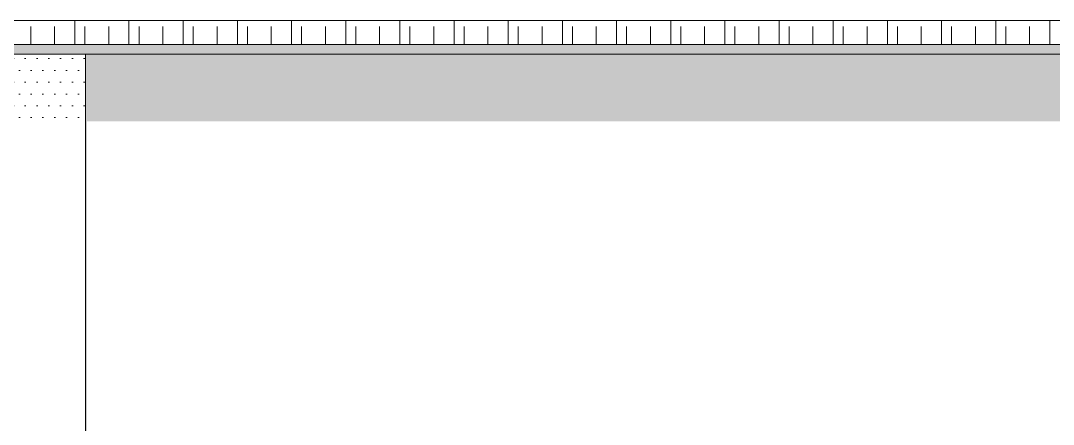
# Model space of a CAD drawing. Header units: metres. Extents: x -111189 to -108577, y -72951 to -72647.
# Drawn here: x -108821.192 to -108817.38, y -72937.475 to -72935.984 of the extents above; entities that cross this region are included whole.
import ezdxf

# ---------------------------------------------------------------- set-up
doc = ezdxf.new("R2010")
doc.units = ezdxf.units.M
doc.header["$MEASUREMENT"] = 0
for name, color, linetype in [('03 - COBERTURA', 7, 'Continuous'), ('05 - PAREDES..35', 7, 'Continuous'), ('06 - FORRA', 7, 'Continuous')]:
    doc.layers.add(name, color=color, linetype=linetype)
pattern_1 = [(360, (-108649.912126, -72941.96242), (0.021783658, 0.043567315), [0, -0.043567315])]

# ---------------------------------------------------------------- blocks, each defined once
blk = doc.blocks.new('Corte Elem_1497_1', base_point=(-108649.9121, -72941.9624))
at = {"layer": '05 - PAREDES..35', "linetype": 'Continuous', "lineweight": 13}
h = blk.add_hatch(dxfattribs=at)
h.set_pattern_fill('DOTS_0001', color=251, style=0, pattern_type=2)
h.set_pattern_definition(pattern_1)
h.paths.add_polyline_path([(-108820.9522, -72938.7624), (-108820.9474, -72938.7624), (-108820.9474, -72936.3556), (-108815.7839, -72936.3556), (-108815.7839, -72936.1082), (-108820.9522, -72936.1082)])
blk = doc.blocks.new('*X2204', base_point=(-108649.9121, -72941.9624))
at = {"layer": '03 - COBERTURA', "color": 7, "linetype": 'Continuous', "lineweight": 13}
for p, q in [((-108821.1552, -72936.0717), (-108821.1552, -72936.006)), ((-108821.0672, -72936.0717), (-108821.0672, -72936.006)), ((-108820.9922, -72936.0717), (-108820.9922, -72935.9841)), ((-108820.9552, -72936.0717), (-108820.9552, -72936.006)), ((-108820.8672, -72936.0717), (-108820.8672, -72936.006)), ((-108820.7922, -72935.9841), (-108820.7922, -72936.0717)), ((-108820.7552, -72936.0717), (-108820.7552, -72936.006)), ((-108820.6672, -72936.0717), (-108820.6672, -72936.006)), ((-108820.5922, -72936.0717), (-108820.5922, -72935.9841)), ((-108820.5552, -72936.0717), (-108820.5552, -72936.006)), ((-108820.4672, -72936.0717), (-108820.4672, -72936.006)), ((-108820.3922, -72935.9841), (-108820.3922, -72936.0717)), ((-108820.3552, -72936.0717), (-108820.3552, -72936.006)), ((-108820.2672, -72936.0717), (-108820.2672, -72936.006)), ((-108820.1922, -72936.0717), (-108820.1922, -72935.9841)), ((-108820.1552, -72936.0717), (-108820.1552, -72936.006)), ((-108820.0672, -72936.0717), (-108820.0672, -72936.006)), ((-108819.9922, -72935.9841), (-108819.9922, -72936.0717)), ((-108819.9552, -72936.0717), (-108819.9552, -72936.006)), ((-108819.8672, -72936.0717), (-108819.8672, -72936.006)), ((-108819.7922, -72936.0717), (-108819.7922, -72935.9841)), ((-108819.7552, -72936.0717), (-108819.7552, -72936.006)), ((-108819.6672, -72936.0717), (-108819.6672, -72936.006)), ((-108819.5922, -72935.9841), (-108819.5922, -72936.0717)), ((-108819.5552, -72936.0717), (-108819.5552, -72936.006)), ((-108819.4672, -72936.0717), (-108819.4672, -72936.006)), ((-108819.3922, -72936.0717), (-108819.3922, -72935.9841)), ((-108819.3552, -72936.0717), (-108819.3552, -72936.006)), ((-108819.2672, -72936.0717), (-108819.2672, -72936.006)), ((-108819.1922, -72935.9841), (-108819.1922, -72936.0717)), ((-108819.1552, -72936.0717), (-108819.1552, -72936.006)), ((-108819.0672, -72936.0717), (-108819.0672, -72936.006)), ((-108818.9922, -72936.0717), (-108818.9922, -72935.9841)), ((-108818.9552, -72936.0717), (-108818.9552, -72936.006)), ((-108818.8672, -72936.0717), (-108818.8672, -72936.006)), ((-108818.7922, -72935.9841), (-108818.7922, -72936.0717)), ((-108818.7552, -72936.0717), (-108818.7552, -72936.006)), ((-108818.6672, -72936.0717), (-108818.6672, -72936.006)), ((-108818.5922, -72936.0717), (-108818.5922, -72935.9841)), ((-108818.5552, -72936.0717), (-108818.5552, -72936.006)), ((-108818.4672, -72936.0717), (-108818.4672, -72936.006)), ((-108818.3922, -72935.9841), (-108818.3922, -72936.0717)), ((-108818.3552, -72936.0717), (-108818.3552, -72936.006)), ((-108818.2672, -72936.0717), (-108818.2672, -72936.006)), ((-108818.1922, -72936.0717), (-108818.1922, -72935.9841)), ((-108818.1552, -72936.0717), (-108818.1552, -72936.006)), ((-108818.0672, -72936.0717), (-108818.0672, -72936.006)), ((-108817.9922, -72935.9841), (-108817.9922, -72936.0717)), ((-108817.9552, -72936.0717), (-108817.9552, -72936.006)), ((-108817.8672, -72936.0717), (-108817.8672, -72936.006)), ((-108817.7922, -72936.0717), (-108817.7922, -72935.9841)), ((-108817.7552, -72936.0717), (-108817.7552, -72936.006)), ((-108817.6672, -72936.0717), (-108817.6672, -72936.006)), ((-108817.5922, -72935.9841), (-108817.5922, -72936.0717)), ((-108817.5552, -72936.0717), (-108817.5552, -72936.006)), ((-108817.4672, -72936.0717), (-108817.4672, -72936.006)), ((-108817.3922, -72936.0717), (-108817.3922, -72935.9841))]:
    blk.add_line(p, q, dxfattribs=at)
blk = doc.blocks.new('Corte Elem_1507_1', base_point=(-108649.9121, -72941.9624))
at = {"layer": '03 - COBERTURA', "color": 7, "linetype": 'Continuous', "lineweight": 13}
for p, q in [((-108821.5922, -72935.9841), (-108815.1422, -72935.9841)), ((-108815.1422, -72936.0717), (-108821.5922, -72936.0717))]:
    blk.add_line(p, q, dxfattribs=at)
at = {"layer": '03 - COBERTURA', "lineweight": 0}
blk.add_blockref('*X2204', (-108649.9121, -72941.9624), dxfattribs=at)
blk = doc.blocks.new('Corte Elem_1510_1', base_point=(-108649.9121, -72941.9624))
at = {"layer": '03 - COBERTURA', "linetype": 'Continuous', "lineweight": 13}
h = blk.add_hatch(dxfattribs=at)
h.set_pattern_fill('DOTS_0001', color=251, style=0, pattern_type=2)
h.set_pattern_definition(pattern_1)
h.paths.add_polyline_path([(-108821.5321, -72936.0717), (-108821.512, -72936.1082), (-108815.1922, -72936.1082), (-108815.1922, -72936.0717)])
at = {"layer": '03 - COBERTURA', "color": 7, "linetype": 'Continuous', "lineweight": 13}
blk.add_line((-108815.1922, -72936.1082), (-108821.5422, -72936.1082), dxfattribs=at)
blk = doc.blocks.new('Corte Elem_1675_1', base_point=(-108649.9121, -72941.9624))
at = {"layer": '06 - FORRA', "linetype": 'Continuous', "lineweight": 13}
h = blk.add_hatch(dxfattribs=at)
h.set_pattern_fill('DOTS_0001', color=251, style=0, pattern_type=2)
h.set_pattern_definition(pattern_1)
h.paths.add_polyline_path([(-108820.9522, -72936.1082), (-108821.3522, -72936.1082), (-108821.3522, -72936.3218), (-108821.3397, -72936.3503), (-108820.9522, -72936.3503)])
at = {"layer": '06 - FORRA', "color": 7, "linetype": 'Continuous', "lineweight": 13}
blk.add_line((-108820.9522, -72941.1861), (-108820.9522, -72936.1082), dxfattribs=at)

msp = doc.modelspace()

# ---------------------------------------------------------------- block references
at = {"layer": '03 - COBERTURA', "lineweight": 0}
for name in ['Corte Elem_1507_1', 'Corte Elem_1510_1']:
    msp.add_blockref(name, (-108649.9121, -72941.9624), dxfattribs=at)
at = {"layer": '05 - PAREDES..35', "lineweight": 0}
msp.add_blockref('Corte Elem_1497_1', (-108649.9121, -72941.9624), dxfattribs=at)
at = {"layer": '06 - FORRA', "lineweight": 0}
msp.add_blockref('Corte Elem_1675_1', (-108649.9121, -72941.9624), dxfattribs=at)

doc.saveas('drawing.dxf')
